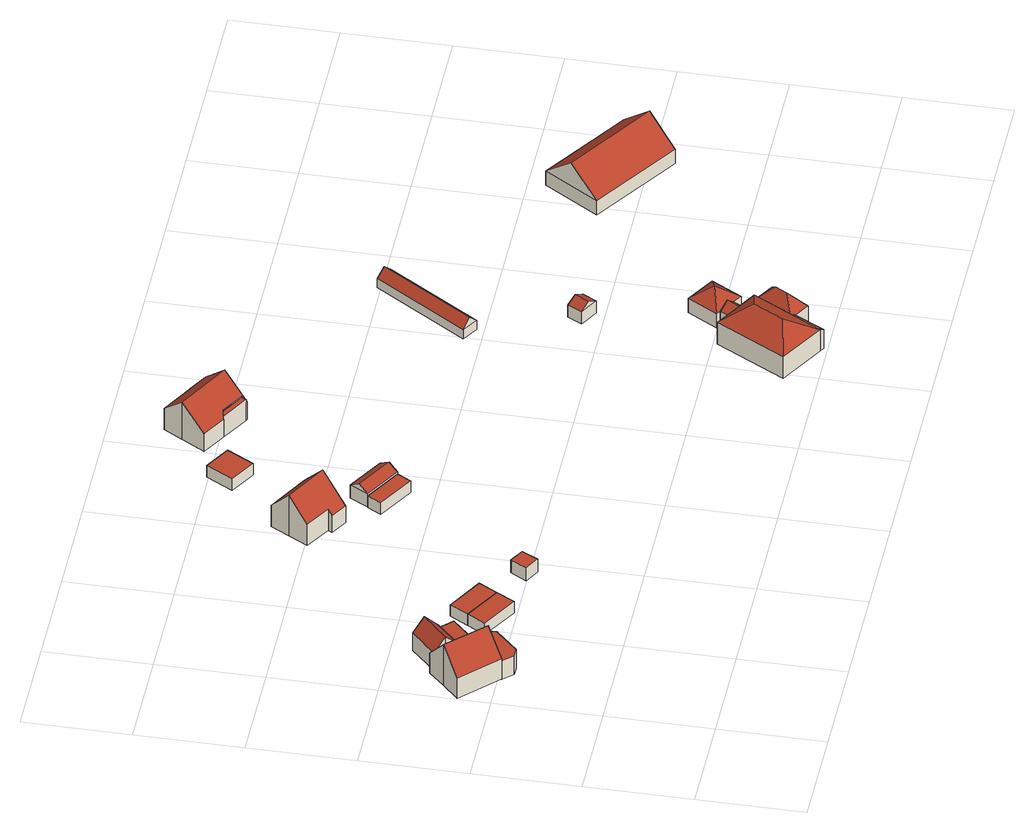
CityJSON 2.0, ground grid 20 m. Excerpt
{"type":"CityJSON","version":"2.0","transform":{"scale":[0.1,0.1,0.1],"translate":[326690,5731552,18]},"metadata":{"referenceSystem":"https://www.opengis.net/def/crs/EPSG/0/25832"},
"CityObjects":{
"building1":{"type":"Building","attributes":{"Geometrietyp2DReferenz":"3000","Gemeindeschluessel":"05170048","function":"31001_1010","roofType":"3100","measuredHeight":9.19},"address":[{"country":"Germany","locality":"Wesel","thoroughfareNumber":"16","thoroughfareName":"Bergen"}],"geometry":[{"type":"Solid","lod":"2","boundaries":[[[[0,1,2,3]],[[4,5,1,0]],[[6,7,5,4]],[[8,9,7,6]],[[10,11,9,8]],[[12,13,11,10]],[[14,15,13,12]],[[3,2,15,14]],[[3,14,12,0]],[[10,8,6,4,0,12]],[[1,5,7,9,11,13,15,2]]]],"semantics":{"surfaces":[{"type":"WallSurface"},{"type":"RoofSurface"},{"type":"GroundSurface"}],"values":[[0,0,0,0,0,0,0,0,1,1,2]]}}]},
"building2":{"type":"Building","attributes":{"Geometrietyp2DReferenz":"3000","Gemeindeschluessel":"05170048","function":"31001_1010","roofType":"1000","measuredHeight":4.18},"address":[{"country":"Germany","locality":"Wesel","thoroughfareNumber":"16","thoroughfareName":"Bergen"}],"geometry":[{"type":"Solid","lod":"2","boundaries":[[[[16,17,18,19]],[[20,21,17,16]],[[22,23,21,20]],[[24,25,23,22]],[[26,27,25,24]],[[19,18,27,26]],[[24,22,20,16,19,26]],[[17,21,23,25,27,18]]]],"semantics":{"surfaces":[{"type":"WallSurface"},{"type":"RoofSurface"},{"type":"GroundSurface"}],"values":[[0,0,0,0,0,0,1,2]]}}]},
"building3":{"type":"Building","attributes":{"Geometrietyp2DReferenz":"3000","Gemeindeschluessel":"05170048","function":"31001_1010","roofType":"3100","measuredHeight":6.45},"address":[{"country":"Germany","locality":"Wesel","thoroughfareNumber":"16","thoroughfareName":"Bergen"}],"geometry":[{"type":"Solid","lod":"2","boundaries":[[[[28,29,30,31]],[[32,33,29,28]],[[34,35,33,32]],[[36,37,35,34]],[[38,39,37,36]],[[40,41,39,38]],[[31,30,41,40]],[[34,32,28,36]],[[31,40,38,36,28]],[[29,33,35,37,39,41,30]]]],"semantics":{"surfaces":[{"type":"WallSurface"},{"type":"RoofSurface"},{"type":"GroundSurface"}],"values":[[0,0,0,0,0,0,0,1,1,2]]}}]},
"building4":{"type":"Building","attributes":{"Geometrietyp2DReferenz":"3000","Gemeindeschluessel":"05170048","function":"51009_1610","roofType":"1000","measuredHeight":3.08},"geometry":[{"type":"Solid","lod":"2","boundaries":[[[[42,43,44,45]],[[46,47,43,42]],[[48,49,47,46]],[[45,44,49,48]],[[46,42,45,48]],[[43,47,49,44]]]],"semantics":{"surfaces":[{"type":"WallSurface"},{"type":"RoofSurface"},{"type":"GroundSurface"}],"values":[[0,0,0,0,1,2]]}}]},
"building5":{"type":"Building","attributes":{"Geometrietyp2DReferenz":"3000","Gemeindeschluessel":"05170048","function":"31001_2463","roofType":"1000","measuredHeight":2.56},"address":[{"country":"Germany","locality":"Wesel","thoroughfareNumber":"16","thoroughfareName":"Bergen"}],"geometry":[{"type":"Solid","lod":"2","boundaries":[[[[50,51,52,53]],[[54,55,51,50]],[[56,57,55,54]],[[53,52,57,56]],[[54,50,53,56]],[[51,55,57,52]]]],"semantics":{"surfaces":[{"type":"WallSurface"},{"type":"RoofSurface"},{"type":"GroundSurface"}],"values":[[0,0,0,0,1,2]]}}]},
"building6":{"type":"Building","attributes":{"Geometrietyp2DReferenz":"3000","Gemeindeschluessel":"05170048","function":"31001_2463","roofType":"1000","measuredHeight":2.5},"address":[{"country":"Germany","locality":"Wesel","thoroughfareNumber":"16","thoroughfareName":"Bergen"}],"geometry":[{"type":"Solid","lod":"2","boundaries":[[[[58,59,60,61]],[[53,52,59,58]],[[56,57,52,53]],[[61,60,57,56]],[[53,58,61,56]],[[59,52,57,60]]]],"semantics":{"surfaces":[{"type":"WallSurface"},{"type":"RoofSurface"},{"type":"GroundSurface"}],"values":[[0,0,0,0,1,2]]}}]},
"building7":{"type":"Building","attributes":{"Geometrietyp2DReferenz":"3000","Gemeindeschluessel":"05170048","function":"31001_2723","roofType":"1000","measuredHeight":2.95},"address":[{"country":"Germany","locality":"Wesel","thoroughfareNumber":"16","thoroughfareName":"Bergen"}],"geometry":[{"type":"Solid","lod":"2","boundaries":[[[[62,63,64,65]],[[66,67,63,62]],[[68,69,67,66]],[[65,64,69,68]],[[66,62,65,68]],[[63,67,69,64]]]],"semantics":{"surfaces":[{"type":"WallSurface"},{"type":"RoofSurface"},{"type":"GroundSurface"}],"values":[[0,0,0,0,1,2]]}}]},
"building8":{"type":"Building","attributes":{"Geometrietyp2DReferenz":"3000","Gemeindeschluessel":"05170048","function":"31001_1010","roofType":"3100","measuredHeight":9.1},"address":[{"country":"Germany","locality":"Wesel","thoroughfareNumber":"15a","thoroughfareName":"Bergen"}],"geometry":[{"type":"Solid","lod":"2","boundaries":[[[[70,71,72,73]],[[74,75,71,70]],[[76,77,75,74]],[[78,79,77,76]],[[80,81,79,78]],[[82,83,81,80]],[[84,85,83,82]],[[73,72,85,84]],[[73,84,82,80,78,70]],[[76,74,70,78]],[[71,75,77,79,81,83,85,72]]]],"semantics":{"surfaces":[{"type":"WallSurface"},{"type":"RoofSurface"},{"type":"GroundSurface"}],"values":[[0,0,0,0,0,0,0,0,1,1,2]]}}]},
"building9":{"type":"Building","attributes":{"Geometrietyp2DReferenz":"3000","Gemeindeschluessel":"05170048","function":"31001_2463","roofType":"1000","measuredHeight":2.68},"address":[{"country":"Germany","locality":"Wesel","thoroughfareNumber":"15a","thoroughfareName":"Bergen"}],"geometry":[{"type":"Solid","lod":"2","boundaries":[[[[86,87,88,89]],[[90,91,87,86]],[[92,93,91,90]],[[89,88,93,92]],[[90,86,89,92]],[[87,91,93,88]]]],"semantics":{"surfaces":[{"type":"WallSurface"},{"type":"RoofSurface"},{"type":"GroundSurface"}],"values":[[0,0,0,0,1,2]]}}]},
"building10":{"type":"Building","attributes":{"Geometrietyp2DReferenz":"3000","Gemeindeschluessel":"05170048","function":"31001_2463","roofType":"3100","measuredHeight":4.03},"address":[{"country":"Germany","locality":"Wesel","thoroughfareNumber":"15a","thoroughfareName":"Bergen"}],"geometry":[{"type":"Solid","lod":"2","boundaries":[[[[94,95,96,97]],[[98,99,95,94]],[[100,101,99,98]],[[97,96,101,100]],[[94,102,98]],[[100,103,97]],[[97,103,102,94]],[[98,102,103,100]],[[95,99,101,96]]]],"semantics":{"surfaces":[{"type":"WallSurface"},{"type":"RoofSurface"},{"type":"GroundSurface"}],"values":[[0,0,0,0,0,0,1,1,2]]}}]},
"building11":{"type":"Building","attributes":{"Geometrietyp2DReferenz":"3000","Gemeindeschluessel":"05170048","function":"31001_2463","roofType":"1000","measuredHeight":2.64},"address":[{"country":"Germany","locality":"Wesel","thoroughfareNumber":"15","thoroughfareName":"Bergen"}],"geometry":[{"type":"Solid","lod":"2","boundaries":[[[[104,105,106,107]],[[108,109,105,104]],[[110,111,109,108]],[[107,106,111,110]],[[108,104,107,110]],[[105,109,111,106]]]],"semantics":{"surfaces":[{"type":"WallSurface"},{"type":"RoofSurface"},{"type":"GroundSurface"}],"values":[[0,0,0,0,1,2]]}}]},
"building12":{"type":"Building","attributes":{"Gemeindeschluessel":"05170048","Geometrietyp2DReferenz":"3000","function":"31001_1010"},"address":[{"country":"Germany","locality":"Wesel","thoroughfareNumber":"15","thoroughfareName":"Bergen"}],"children":["building12-1","building12-2"]},
"building12-1":{"type":"BuildingPart","attributes":{"roofType":"3100","measuredHeight":8.29},"parents":["building12"],"geometry":[{"type":"MultiSurface","lod":"2","boundaries":[[[112,113,114,115]],[[116,117,113,112]],[[118,119,120,121]],[[122,123,119,118]],[[124,125,123,122]],[[126,127,125,124]],[[128,129,127,126]],[[130,131,129,128]],[[115,114,131,130]],[[118,121,132,133,116,112,115,122]],[[130,128,126,124,122,115]],[[113,117,134,135,120,119,123,125,127,129,131,114]],[[133,136,137]],[[116,137,136,134,117]],[[133,132,138,136]],[[135,134,136,138]],[[132,139,138]],[[138,139,121,120,135]]],"semantics":{"surfaces":[{"type":"WallSurface"},{"type":"RoofSurface"},{"type":"GroundSurface"},{"type":"ClosureSurface"}],"values":[0,0,0,0,0,0,0,0,0,1,1,2,0,3,0,3,0,3]}}]},
"building12-2":{"type":"BuildingPart","attributes":{"roofType":"1000","measuredHeight":4.61},"address":[{"country":"Germany","locality":"Wesel","thoroughfareNumber":"15","thoroughfareName":"Bergen"}],"parents":["building12"],"geometry":[{"type":"MultiSurface","lod":"2","boundaries":[[[140,120,117,141]],[[136,138,140,141]],[[135,134,117,120]],[[140,139,121]],[[121,139,138,135,120]],[[138,136,134,135]],[[141,116,137]],[[136,137,116,117,134]]],"semantics":{"surfaces":[{"type":"WallSurface"},{"type":"RoofSurface"},{"type":"GroundSurface"},{"type":"ClosureSurface"}],"values":[0,1,2,0,3,3,0,3]}}]},
"building13":{"type":"Building","attributes":{"name":"Münsterskath","Gemeindeschluessel":"05170048","Geometrietyp2DReferenz":"3000","function":"31001_1010"},"address":[{"country":"Germany","locality":"Wesel","thoroughfareNumber":"17a","thoroughfareName":"Bergen"}],"children":["building13-1","building13-2","building13-3"]},
"building13-1":{"type":"BuildingPart","attributes":{"roofType":"3200","measuredHeight":8.04},"parents":["building13"],"geometry":[{"type":"MultiSurface","lod":"2","boundaries":[[[142,143,144,145]],[[146,147,143,142]],[[148,149,147,146]],[[150,151,149,148]],[[152,153,151,150]],[[154,155,156,157]],[[145,144,155,154]],[[158,146,142,159]],[[142,145,159]],[[159,145,154,157,160,161,152,158]],[[152,150,148,146,158]],[[143,147,149,151,153,162,163,156,155,144]],[[152,161,164,165]],[[162,153,165,164]],[[166,167,163,162]],[[161,160,168,169]],[[169,168,167,166]],[[167,170,156,163]],[[160,171,168]],[[168,171,157,170,167]]],"semantics":{"surfaces":[{"type":"WallSurface"},{"type":"RoofSurface"},{"type":"GroundSurface"},{"type":"ClosureSurface"}],"values":[0,0,0,0,0,0,0,1,1,1,1,2,0,3,0,0,3,0,0,3]}}]},
"building13-2":{"type":"BuildingPart","attributes":{"roofType":"3200","measuredHeight":6.66},"parents":["building13"],"geometry":[{"type":"MultiSurface","lod":"2","boundaries":[[[172,173,153,165]],[[174,175,173,172]],[[176,177,175,174]],[[178,174,172,179]],[[172,165,179]],[[179,165,164,178]],[[164,176,174,178]],[[162,153,173,175,177]],[[180,166,162,177]],[[176,164,166,180]],[[164,165,153,162]]],"semantics":{"surfaces":[{"type":"WallSurface"},{"type":"RoofSurface"},{"type":"GroundSurface"},{"type":"ClosureSurface"}],"values":[0,0,0,1,1,1,1,2,0,3,3]}}]},
"building13-3":{"type":"BuildingPart","attributes":{"roofType":"1000","measuredHeight":4.08},"address":[{"country":"Germany","locality":"Wesel","thoroughfareNumber":"17a","thoroughfareName":"Bergen"}],"parents":["building13"],"geometry":[{"type":"MultiSurface","lod":"2","boundaries":[[[157,170,180,181]],[[181,169,168,157]],[[166,180,170,167]],[[168,169,166,167]],[[169,181,176,164]],[[180,166,164,176]],[[157,171,168,167,170]]],"semantics":{"surfaces":[{"type":"WallSurface"},{"type":"RoofSurface"},{"type":"GroundSurface"},{"type":"ClosureSurface"}],"values":[0,1,2,3,0,3,3]}}]},
"building14":{"type":"Building","attributes":{"Geometrietyp2DReferenz":"3000","Gemeindeschluessel":"05170048","function":"51009_1610","roofType":"3100","measuredHeight":4.38},"geometry":[{"type":"Solid","lod":"2","boundaries":[[[[182,151,183,184]],[[185,149,151,182]],[[186,187,149,185]],[[184,183,187,186]],[[182,188,185]],[[186,189,184]],[[184,189,188,182]],[[185,188,189,186]],[[151,149,187,183]]]],"semantics":{"surfaces":[{"type":"WallSurface"},{"type":"RoofSurface"},{"type":"GroundSurface"}],"values":[[0,0,0,0,0,0,1,1,2]]}}]},
"building15":{"type":"Building","attributes":{"Geometrietyp2DReferenz":"3000","Gemeindeschluessel":"05170048","function":"31001_2463","roofType":"3500","measuredHeight":5.68},"address":[{"country":"Germany","locality":"Wesel","thoroughfareNumber":"17a","thoroughfareName":"Bergen"}],"geometry":[{"type":"Solid","lod":"2","boundaries":[[[[186,190,191,184]],[[192,193,190,186]],[[194,195,193,192]],[[196,197,195,194]],[[198,199,197,196]],[[184,191,199,198]],[[196,194,200]],[[194,192,200]],[[192,186,184,198,200]],[[198,196,200]],[[190,193,195,197,199,191]]]],"semantics":{"surfaces":[{"type":"WallSurface"},{"type":"RoofSurface"},{"type":"GroundSurface"}],"values":[[0,0,0,0,0,0,1,1,1,1,2]]}}]},
"building16":{"type":"Building","attributes":{"Geometrietyp2DReferenz":"3000","Gemeindeschluessel":"05170048","function":"31001_1313","roofType":"3100","measuredHeight":3.82},"address":[{"country":"Germany","locality":"Wesel","thoroughfareNumber":"15a","thoroughfareName":"Bergen"}],"geometry":[{"type":"Solid","lod":"2","boundaries":[[[[201,202,203,204]],[[205,206,202,201]],[[207,208,206,205]],[[204,203,208,207]],[[201,209,205]],[[207,210,204]],[[204,210,209,201]],[[205,209,210,207]],[[202,206,208,203]]]],"semantics":{"surfaces":[{"type":"WallSurface"},{"type":"RoofSurface"},{"type":"GroundSurface"}],"values":[[0,0,0,0,0,0,1,1,2]]}}]},
"building17":{"type":"Building","attributes":{"Geometrietyp2DReferenz":"3000","Gemeindeschluessel":"05170048","function":"31001_1313","roofType":"3100","measuredHeight":3.77},"address":[{"country":"Germany","locality":"Wesel","thoroughfareNumber":"15","thoroughfareName":"Bergen"}],"geometry":[{"type":"Solid","lod":"2","boundaries":[[[[211,212,213,214]],[[215,216,212,211]],[[217,218,216,215]],[[214,213,218,217]],[[211,219,215]],[[217,220,214]],[[214,220,219,211]],[[215,219,220,217]],[[212,216,218,213]]]],"semantics":{"surfaces":[{"type":"WallSurface"},{"type":"RoofSurface"},{"type":"GroundSurface"}],"values":[[0,0,0,0,0,0,1,1,2]]}}]},
"building18":{"type":"Building","attributes":{"name":"Neuhauskath","Geometrietyp2DReferenz":"3000","Gemeindeschluessel":"05170048","function":"31001_1010","roofType":"3100","measuredHeight":8.24},"address":[{"country":"Germany","locality":"Wesel","thoroughfareNumber":"14","thoroughfareName":"Bergen"}],"geometry":[{"type":"Solid","lod":"2","boundaries":[[[[221,222,223,224]],[[225,226,222,221]],[[227,228,226,225]],[[224,223,228,227]],[[221,229,225]],[[227,230,224]],[[224,230,229,221]],[[225,229,230,227]],[[222,226,228,223]]]],"semantics":{"surfaces":[{"type":"WallSurface"},{"type":"RoofSurface"},{"type":"GroundSurface"}],"values":[[0,0,0,0,0,0,1,1,2]]}}]}
},
"vertices":[
[33,490,98],[33,490,6],[2,460,6],[2,460,51],[63,520,51],[63,520,6],[70,513,51],[70,513,6],[105,478,51],[105,478,6],[129,453,51],[129,453,6],[99,423,98],[99,423,6],[69,393,51],[69,393,6],
[148,434,47],[148,434,5],[129,453,5],[129,453,47],[148,417,47],[148,417,5],[105,374,47],[105,374,5],[87,374,47],[87,374,5],[69,393,47],[69,393,5],
[87,496,72],[87,496,7],[105,478,7],[105,478,46],[70,513,46],[70,513,7],[119,561,46],[119,561,7],[136,543,72],[136,543,7],[153,526,46],[153,526,7],[150,522,46],[150,522,7],
[175,498,38],[175,498,8],[150,522,8],[150,522,38],[129,453,38],[129,453,8],[105,478,38],[105,478,8],
[256,405,31],[256,405,6],[276,440,6],[276,440,31],[187,445,31],[187,445,6],[207,479,31],[207,479,6],
[296,475,31],[296,475,6],[227,514,6],[227,514,31],
[395,417,33],[395,417,4],[368,432,4],[368,432,33],[378,386,33],[378,386,4],[350,401,33],[350,401,4],
[394,831,99],[394,831,8],[374,795,8],[374,795,55],[415,867,55],[415,867,8],[495,822,55],[495,822,8],[475,786,99],[475,786,8],[449,741,45],[449,741,8],[417,759,45],[417,759,8],[422,767,55],[422,767,8],
[556,645,31],[556,645,5],[571,671,5],[571,671,31],[486,685,31],[486,685,5],[501,711,31],[501,711,5],
[591,706,35],[591,706,6],[521,746,6],[521,746,35],[571,671,35],[571,671,6],[501,711,35],[501,711,6],[581,688,47],[511,728,47],
[579,975,34],[579,975,8],[530,1003,8],[530,1003,34],[550,924,34],[550,924,8],[501,952,34],[501,952,8],
[701,962,48],[701,962,9],[727,1007,9],[727,1007,92],[698,964,48],[698,964,9],[599,1020,48],[599,1020,9],[645,994,9],[645,994,48],[625,1064,92],[625,1064,9],[646,1100,57],[646,1100,9],[711,1064,57],[711,1064,9],[713,1066,54],[713,1066,9],[749,1045,54],[749,1045,9],[659,998,57],[703,973,57],[703,973,9],[659,998,9],[703,973,55],[702,971,55],[659,998,55],[656,997,55],
[645,994,55],[698,964,55],
[981,61,59],[981,61,11],[1068,11,11],[1068,11,59],[1055,192,59],[1055,192,11],[1094,170,59],[1094,170,11],[1125,152,59],[1125,152,11],[1143,142,59],[1143,142,11],[1077,6,53],[1077,6,11],[1079,10,11],[1079,10,53],[1078,130,92],[1045,73,92],[1070,15,59],[1102,70,59],[1102,70,11],[1070,15,11],[1102,70,48],[1143,142,48],[1102,70,12],[1070,15,12],[1070,15,53],[1102,70,53],[1079,10,12],[1078,10,53],
[1184,118,48],[1184,118,11],[1143,46,48],[1143,46,11],[1110,65,48],[1110,65,11],[1136,83,78],[1149,105,78],[1110,65,12],
[1110,65,53],
[1125,152,41],[1140,178,11],[1140,178,41],[1094,170,41],[1109,196,41],[1109,196,11],[1110,161,55],[1125,187,55],
[1109,196,10],[1140,178,10],[1101,201,41],[1101,201,10],[1134,258,41],[1134,258,10],[1190,226,41],[1190,226,10],[1157,168,41],[1157,168,10],[1146,213,67],
[1111,417,31],[1111,417,4],[1126,444,4],[1126,444,31],[1076,437,31],[1076,437,4],[1091,464,31],[1091,464,4],[1093,427,42],[1109,454,42],
[1110,807,25],[1110,807,5],[996,633,5],[996,633,25],[1140,787,25],[1140,787,5],[1026,614,25],[1026,614,5],[1125,797,42],[1011,624,42],
[1607,459,42],[1607,459,11],[1439,568,11],[1439,568,42],[1540,356,42],[1540,356,11],[1373,465,42],[1373,465,11],[1574,408,94],[1406,516,94]
]}
